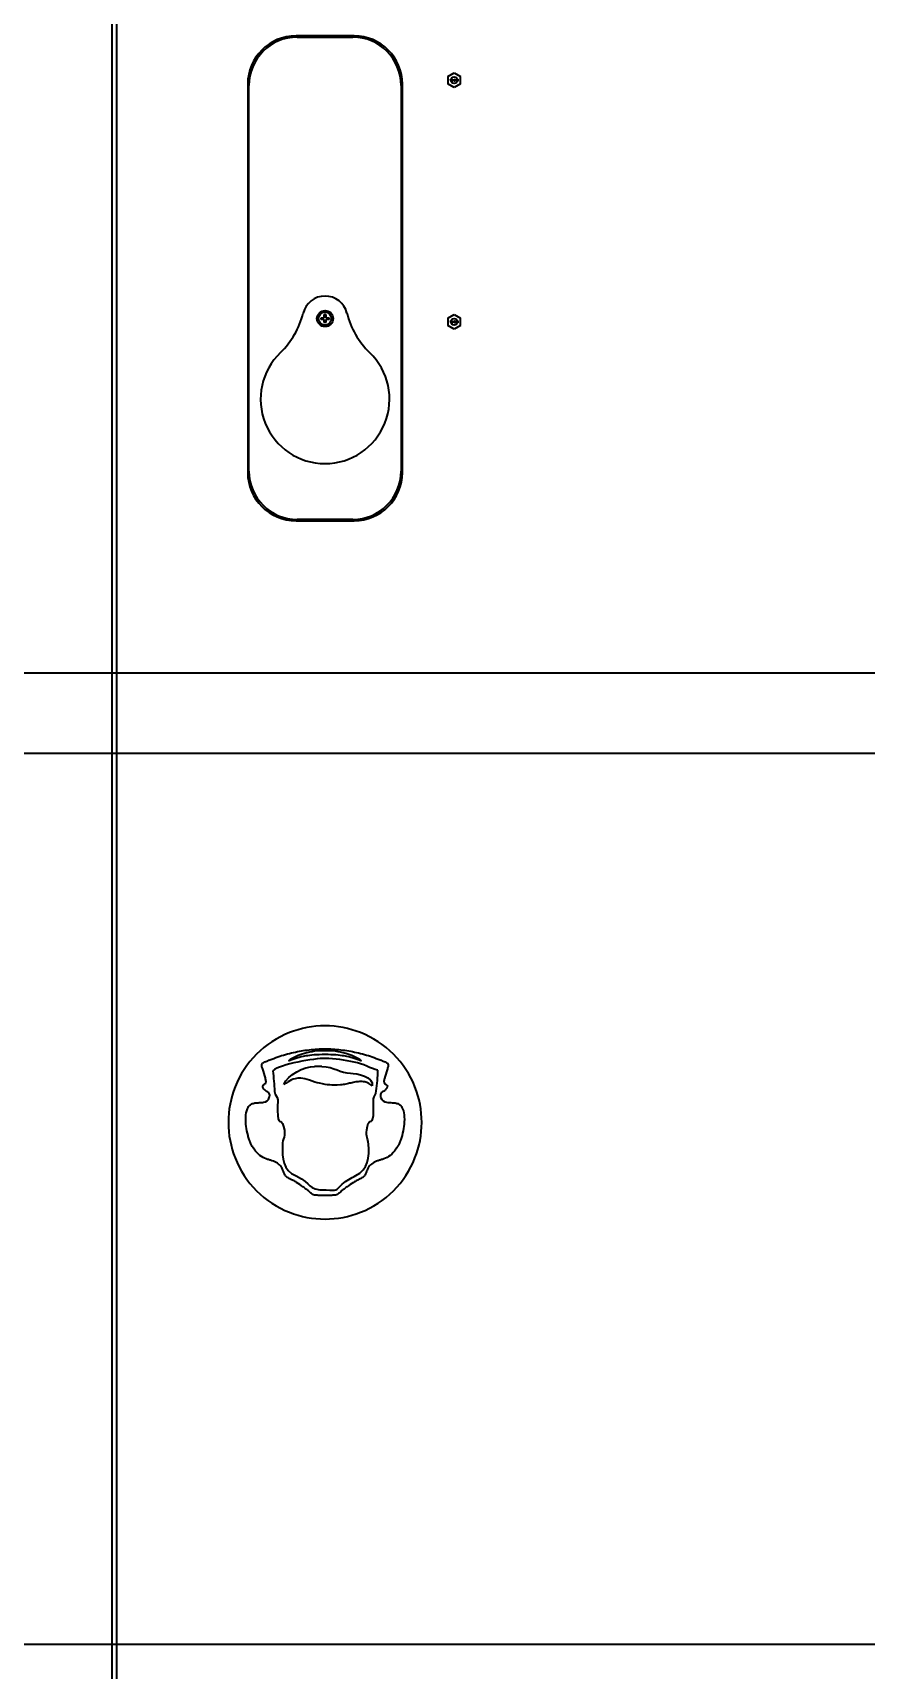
# Model space of a CAD drawing. Header units: millimetres. Extents: x 32496 to 166256, y 3504 to 23939.
# Drawn here: x 66133 to 66650, y 12665 to 13682 of the extents above; entities that cross this region are included whole.
import ezdxf

# ---------------------------------------------------------------- set-up
doc = ezdxf.new("R2010")
doc.units = ezdxf.units.MM
doc.layers.get('0').update_dxf_attribs({"lineweight": 35})

# ---------------------------------------------------------------- blocks, each defined once
blk = doc.blocks.new('DRGTJHYTHRTTR')
at = {"color": 7, "linetype": 'Continuous'}
for p, q in [((60371, -49682.7), (46149, -49682.7)), ((48984, -49732.7), (47629, -49732.7)), ((48984, -50285.7), (47629, -50285.7))]:
    blk.add_line(p, q, dxfattribs=at)
blk = doc.blocks.new('8-1250')
at = {"linetype": 'Continuous'}
for p, q in [((-6864.1, -32157.3), (-6864.1, -34666.3)), ((-6861.1, -32157.3), (-6861.1, -34666.3)), ((-6713.8, -33291.8), (-6749.8, -33291.8)), ((-6749, -33292.6), (-6714.6, -33292.6)), ((-6655.7, -33317), (-6651.7, -33314.7)), ((-6655.7, -33317), (-6655.7, -33321.6)), ((-6654, -33318.8), (-6654, -33318.7)), ((-6654, -33318.7), (-6653.1, -33318.7)), ((-6653.3, -33318.8), (-6654, -33318.8)), ((-6653.9, -33319.4), (-6654, -33319.5)), ((-6654, -33319.5), (-6654, -33319.6)), ((-6654, -33319.6), (-6654, -33319.6)), ((-6653.3, -33318.8), (-6653.9, -33319.4)), ((-6653.9, -33319.6), (-6653.8, -33319.5)), ((-6653.9, -33319.6), (-6653.9, -33319.6)), ((-6653.8, -33319.5), (-6653.1, -33318.8)), ((-6653.1, -33318.7), (-6653.1, -33318.8)), ((-6652.9, -33319.9), (-6652.9, -33318.7)), ((-6652.9, -33318.7), (-6652.8, -33318.7)), ((-6652.8, -33318.7), (-6652.8, -33319.7)), ((-6652.6, -33319.5), (-6652.8, -33319.7)), ((-6652.6, -33319.5), (-6652.6, -33319.7)), ((-6652.4, -33319.1), (-6652.4, -33319.1)), ((-6652.4, -33319.1), (-6652.3, -33319.3)), ((-6652.3, -33319.3), (-6652.4, -33319.1)), ((-6652.3, -33319.3), (-6652.4, -33319.5)), ((-6652.4, -33319.5), (-6652.3, -33319.4)), ((-6652.4, -33319.5), (-6652.4, -33319.5)), ((-6652.3, -33319.3), (-6652.3, -33319.1)), ((-6652.3, -33319.1), (-6652.2, -33319.1)), ((-6652.3, -33319.5), (-6652.3, -33319.4)), ((-6652.2, -33319.5), (-6652.3, -33319.5)), ((-6652.2, -33319.1), (-6652.2, -33319.3)), ((-6652.1, -33319.1), (-6652.2, -33319.3)), ((-6652.2, -33319.3), (-6652.1, -33319.1)), ((-6652.1, -33319.5), (-6652.2, -33319.3)), ((-6652.2, -33319.4), (-6652.2, -33319.5)), ((-6652.2, -33319.4), (-6652.1, -33319.5)), ((-6652.1, -33319.1), (-6652.1, -33319.1)), ((-6652.1, -33319.5), (-6652.1, -33319.5)), ((-6651.9, -33319.2), (-6651.9, -33319)), ((-6651.9, -33319), (-6651.6, -33319)), ((-6651.6, -33319.2), (-6651.9, -33319.2)), ((-6651.7, -33314.7), (-6647.7, -33317)), ((-6651.6, -33319), (-6651.6, -33318.7)), ((-6651.6, -33318.7), (-6651.5, -33318.7)), ((-6651.6, -33319.9), (-6651.6, -33319.2)), ((-6651.5, -33318.7), (-6651.5, -33319)), ((-6651.5, -33319), (-6650.9, -33319)), ((-6651.5, -33319.2), (-6651.5, -33319.7)), ((-6651.5, -33319.9), (-6650.9, -33319.2)), ((-6651, -33319.2), (-6651.5, -33319.7)), ((-6651, -33319.2), (-6651.5, -33319.2)), ((-6650.9, -33319), (-6650.9, -33319.2)), ((-6650.7, -33319.9), (-6650.7, -33318.7)), ((-6650.7, -33318.7), (-6650.5, -33318.7)), ((-6650.5, -33318.7), (-6650.5, -33319.6)), ((-6650.2, -33318.7), (-6650.5, -33319.6)), ((-6650.4, -33319.9), (-6650.1, -33318.8)), ((-6650.2, -33318.7), (-6650, -33318.7)), ((-6650.1, -33318.8), (-6649.7, -33319.9)), ((-6649.6, -33319.6), (-6650, -33318.7)), ((-6649.6, -33319.6), (-6649.6, -33318.7)), ((-6649.6, -33318.7), (-6649.5, -33318.7)), ((-6649.5, -33318.7), (-6649.5, -33319.9)), ((-6647.7, -33321.6), (-6647.7, -33317)), ((-6779.8, -33321.8), (-6779.8, -33562.8)), ((-6779, -33562), (-6779, -33322.6)), ((-6684.6, -33322.6), (-6684.6, -33562)), ((-6683.8, -33562.8), (-6683.8, -33321.8)), ((-6651.7, -33323.9), (-6655.7, -33321.6)), ((-6654, -33319.6), (-6654, -33319.7)), ((-6654, -33319.7), (-6653.9, -33319.8)), ((-6653.8, -33319.7), (-6653.9, -33319.6)), ((-6653.9, -33319.8), (-6653.8, -33319.9)), ((-6653.7, -33319.7), (-6653.8, -33319.7)), ((-6653.8, -33319.9), (-6653.6, -33319.9)), ((-6653.6, -33319.8), (-6653.7, -33319.7)), ((-6653.6, -33319.8), (-6653.5, -33319.8)), ((-6653.5, -33319.9), (-6653.6, -33319.9)), ((-6653.4, -33319.7), (-6653.5, -33319.8)), ((-6653.5, -33319.9), (-6653.4, -33319.9)), ((-6653.3, -33319.7), (-6653.4, -33319.7)), ((-6653.4, -33319.9), (-6653.3, -33319.8)), ((-6653.3, -33319.6), (-6653.3, -33319.7)), ((-6653.3, -33319.6), (-6653.1, -33319.6)), ((-6653.3, -33319.8), (-6653.2, -33319.7)), ((-6653.2, -33319.7), (-6653.1, -33319.6)), ((-6652.8, -33319.9), (-6652.9, -33319.9)), ((-6652.8, -33319.9), (-6652.6, -33319.7)), ((-6647.7, -33321.6), (-6651.7, -33323.9)), ((-6651.5, -33319.9), (-6651.6, -33319.9)), ((-6650.4, -33319.9), (-6650.7, -33319.9)), ((-6649.5, -33319.9), (-6649.7, -33319.9)), ((-6734.3, -33467.8), (-6734.3, -33466.8)), ((-6734.3, -33466.8), (-6732.3, -33466.8)), ((-6732.3, -33467.8), (-6734.3, -33467.8)), ((-6732.3, -33466.8), (-6732.3, -33464.8)), ((-6732.3, -33464.8), (-6731.3, -33464.8)), ((-6732.3, -33469.8), (-6732.3, -33467.8)), ((-6731.3, -33469.8), (-6732.3, -33469.8)), ((-6731.3, -33464.8), (-6731.3, -33466.8)), ((-6731.3, -33466.8), (-6729.3, -33466.8)), ((-6731.3, -33467.8), (-6731.3, -33469.8)), ((-6729.3, -33467.8), (-6731.3, -33467.8)), ((-6729.3, -33466.8), (-6729.3, -33467.8)), ((-6655.7, -33467), (-6651.7, -33464.7)), ((-6655.7, -33467), (-6655.7, -33471.6)), ((-6651.7, -33473.9), (-6655.7, -33471.6)), ((-6654, -33468.8), (-6654, -33468.7)), ((-6654, -33468.7), (-6653.1, -33468.7)), ((-6653.3, -33468.8), (-6654, -33468.8)), ((-6653.9, -33469.4), (-6654, -33469.5)), ((-6654, -33469.5), (-6654, -33469.6)), ((-6654, -33469.6), (-6654, -33469.6)), ((-6654, -33469.6), (-6654, -33469.7)), ((-6654, -33469.7), (-6653.9, -33469.8)), ((-6653.3, -33468.8), (-6653.9, -33469.4)), ((-6653.9, -33469.6), (-6653.8, -33469.5)), ((-6653.9, -33469.6), (-6653.9, -33469.6)), ((-6653.8, -33469.7), (-6653.9, -33469.6)), ((-6653.9, -33469.8), (-6653.8, -33469.9)), ((-6653.8, -33469.5), (-6653.1, -33468.8)), ((-6653.7, -33469.7), (-6653.8, -33469.7)), ((-6653.8, -33469.9), (-6653.6, -33469.9)), ((-6653.6, -33469.8), (-6653.7, -33469.7)), ((-6653.6, -33469.8), (-6653.5, -33469.8)), ((-6653.5, -33469.9), (-6653.6, -33469.9)), ((-6653.4, -33469.7), (-6653.5, -33469.8)), ((-6653.5, -33469.9), (-6653.4, -33469.9)), ((-6653.3, -33469.7), (-6653.4, -33469.7)), ((-6653.4, -33469.9), (-6653.3, -33469.8)), ((-6653.3, -33469.6), (-6653.3, -33469.7)), ((-6653.3, -33469.6), (-6653.1, -33469.6)), ((-6653.3, -33469.8), (-6653.2, -33469.7)), ((-6653.2, -33469.7), (-6653.1, -33469.6)), ((-6653.1, -33468.7), (-6653.1, -33468.8)), ((-6652.9, -33469.9), (-6652.9, -33468.7)), ((-6652.9, -33468.7), (-6652.8, -33468.7)), ((-6652.8, -33469.9), (-6652.9, -33469.9)), ((-6652.8, -33468.7), (-6652.8, -33469.7)), ((-6652.6, -33469.5), (-6652.8, -33469.7)), ((-6652.8, -33469.9), (-6652.6, -33469.7)), ((-6652.6, -33469.5), (-6652.6, -33469.7)), ((-6652.4, -33469.1), (-6652.4, -33469.1)), ((-6652.4, -33469.1), (-6652.3, -33469.3)), ((-6652.3, -33469.3), (-6652.4, -33469.1)), ((-6652.3, -33469.3), (-6652.4, -33469.5)), ((-6652.4, -33469.5), (-6652.3, -33469.4)), ((-6652.4, -33469.5), (-6652.4, -33469.5)), ((-6652.3, -33469.3), (-6652.3, -33469.1)), ((-6652.3, -33469.1), (-6652.2, -33469.1)), ((-6652.3, -33469.5), (-6652.3, -33469.4)), ((-6652.2, -33469.5), (-6652.3, -33469.5)), ((-6652.2, -33469.1), (-6652.2, -33469.3)), ((-6652.1, -33469.1), (-6652.2, -33469.3)), ((-6652.2, -33469.3), (-6652.1, -33469.1)), ((-6652.1, -33469.5), (-6652.2, -33469.3)), ((-6652.2, -33469.4), (-6652.2, -33469.5)), ((-6652.2, -33469.4), (-6652.1, -33469.5)), ((-6652.1, -33469.1), (-6652.1, -33469.1)), ((-6652.1, -33469.5), (-6652.1, -33469.5)), ((-6651.9, -33469.2), (-6651.9, -33469)), ((-6651.9, -33469), (-6651.6, -33469)), ((-6651.6, -33469.2), (-6651.9, -33469.2)), ((-6651.7, -33464.7), (-6647.7, -33467)), ((-6647.7, -33471.6), (-6651.7, -33473.9)), ((-6651.6, -33469), (-6651.6, -33468.7)), ((-6651.6, -33468.7), (-6651.5, -33468.7)), ((-6651.6, -33469.9), (-6651.6, -33469.2)), ((-6651.5, -33469.9), (-6651.6, -33469.9)), ((-6651.5, -33468.7), (-6651.5, -33469)), ((-6651.5, -33469), (-6650.9, -33469)), ((-6651.5, -33469.2), (-6651.5, -33469.7)), ((-6651.5, -33469.9), (-6650.9, -33469.2)), ((-6651, -33469.2), (-6651.5, -33469.7)), ((-6651, -33469.2), (-6651.5, -33469.2)), ((-6650.9, -33469), (-6650.9, -33469.2)), ((-6650.7, -33469.9), (-6650.7, -33468.7)), ((-6650.7, -33468.7), (-6650.5, -33468.7)), ((-6650.4, -33469.9), (-6650.7, -33469.9)), ((-6650.5, -33468.7), (-6650.5, -33469.6)), ((-6650.2, -33468.7), (-6650.5, -33469.6)), ((-6650.4, -33469.9), (-6650.1, -33468.8)), ((-6650.2, -33468.7), (-6650, -33468.7)), ((-6650.1, -33468.8), (-6649.7, -33469.9)), ((-6649.6, -33469.6), (-6650, -33468.7)), ((-6649.5, -33469.9), (-6649.7, -33469.9)), ((-6649.6, -33469.6), (-6649.6, -33468.7)), ((-6649.6, -33468.7), (-6649.5, -33468.7)), ((-6649.5, -33468.7), (-6649.5, -33469.9)), ((-6647.7, -33471.6), (-6647.7, -33467)), ((-6749.8, -33592.8), (-6713.8, -33592.8)), ((-6714.6, -33592), (-6749, -33592)), ((-6733.9, -33931.6), (-6738.3, -33931.6))]:
    blk.add_line(p, q, dxfattribs=at)
for centre, radius in [((-6651.7, -33319.3), 2), ((-6731.8, -33467.3), 5), ((-6731.8, -33467.3), 4), ((-6651.7, -33469.3), 2)]:
    blk.add_circle(centre, radius, dxfattribs=at)
for centre, radius, start, end in [((-6749.8, -33321.8), 30, 90, 180), ((-6749, -33322.6), 30, 90, 180), ((-6714.6, -33322.6), 30, 0, 90), ((-6713.8, -33321.8), 30, 0, 90), ((-6731.8, -33467.3), 14, 13.5916, 166.4084), ((-6794, -33452.2), 50, 313.7249, 346.4084), ((-6669.6, -33452.2), 50, 193.5916, 226.2751), ((-6731.8, -33517.3), 40, 133.7249, 46.2751), ((-6749.8, -33562.8), 30, 180, 270), ((-6749, -33562), 30, 180, 270), ((-6714.6, -33562), 30, 270, 0), ((-6713.8, -33562.8), 30, 270, 0)]:
    blk.add_arc(centre, radius, start, end, dxfattribs=at)
for points, knots in [([(-6671.8, -33966.3), (-6671.8, -33958.8), (-6674.8, -33943), (-6688.2, -33922.7), (-6708.6, -33909.3), (-6731.8, -33904.9), (-6755.1, -33909.3), (-6775.5, -33922.7), (-6788.8, -33943), (-6791.8, -33958.7), (-6791.8, -33966.3)], [0, 0, 0, 0, 0.119993, 0.250002, 0.380017, 0.500018, 0.62001, 0.750015, 0.880025, 1, 1, 1, 1]), ([(-6766.4, -33950.9), (-6766.3, -33950.6), (-6766.2, -33950.1), (-6766.1, -33949.2), (-6766.4, -33948.3), (-6767.1, -33947.6), (-6768.1, -33947), (-6768.8, -33946.5), (-6769.3, -33946), (-6769.8, -33945.5), (-6770.2, -33944.9), (-6770.5, -33944.3), (-6770.5, -33943.6), (-6770, -33942.9), (-6769.4, -33942.4), (-6768.7, -33942), (-6768.5, -33941.7), (-6768.4, -33941.4), (-6768.4, -33940.7), (-6768.6, -33939.7), (-6769.1, -33937.3), (-6770.1, -33934.5), (-6770.8, -33932.2), (-6771, -33931.5), (-6771, -33931.1), (-6771.1, -33930.6), (-6770.9, -33930), (-6770.3, -33929.3), (-6769.6, -33928.9), (-6768, -33928.3), (-6765.3, -33927.1), (-6759.6, -33925), (-6751.5, -33922.7), (-6741.7, -33921), (-6731.7, -33920.4), (-6722, -33921), (-6712.1, -33922.7), (-6704, -33925), (-6698.4, -33927.1), (-6695.6, -33928.3), (-6694.2, -33928.9), (-6693.7, -33929.1), (-6693.6, -33929.2)], [0, 0, 0, 0, 0.008176, 0.014545, 0.024461, 0.033499, 0.043328, 0.054414, 0.058301, 0.063442, 0.071678, 0.077739, 0.082444, 0.090881, 0.099747, 0.106924, 0.108489, 0.110844, 0.117602, 0.127274, 0.138992, 0.189377, 0.200767, 0.208767, 0.209905, 0.212248, 0.222212, 0.2296, 0.237387, 0.250309, 0.275962, 0.326542, 0.425367, 0.521789, 0.61585, 0.711877, 0.807904, 0.906838, 0.957474, 0.983151, 0.996088, 1, 1, 1, 1]), ([(-6731.8, -33921.8), (-6736.2, -33921.6), (-6743.9, -33922.8), (-6751.6, -33925.9), (-6754.5, -33928)], [0, 0, 0, 0, 0.546946, 1, 1, 1, 1]), ([(-6754.5, -33928), (-6750.7, -33926.6), (-6745.9, -33924.9), (-6737, -33923.9), (-6731.8, -33924)], [0, 0, 0, 0, 0.592388, 1, 1, 1, 1]), ([(-6709.2, -33928), (-6712.1, -33925.9), (-6719.7, -33922.8), (-6727.4, -33921.6), (-6731.8, -33921.8)], [0, 0, 0, 0, 0.453054, 1, 1, 1, 1]), ([(-6731.8, -33924), (-6726.7, -33923.9), (-6717.8, -33924.9), (-6712.9, -33926.6), (-6709.2, -33928)], [0, 0, 0, 0, 0.407612, 1, 1, 1, 1]), ([(-6693.6, -33929.2), (-6693.5, -33929.2), (-6693.2, -33929.4), (-6692.7, -33930), (-6692.6, -33930.7), (-6692.6, -33931.2), (-6692.7, -33931.7), (-6693, -33932.5), (-6693.7, -33934.8), (-6694.6, -33937.7), (-6695.2, -33940), (-6695.3, -33940.9), (-6695.2, -33941.5), (-6695.1, -33941.8), (-6694.8, -33942.1), (-6694.2, -33942.5), (-6693.5, -33943), (-6693.1, -33943.7), (-6693.2, -33944.4), (-6693.6, -33945.1), (-6694, -33945.6), (-6694.5, -33946.1), (-6695, -33946.6), (-6695.7, -33947.1), (-6696.6, -33947.6), (-6697.3, -33948.4), (-6697.5, -33949.3), (-6697.5, -33950), (-6697.4, -33950.5), (-6696.8, -33952.7), (-6694.5, -33953.8), (-6690.9, -33954), (-6688.4, -33954.1), (-6686.7, -33954.5), (-6685.8, -33955.1), (-6685.3, -33955.4), (-6684.5, -33956.3), (-6683.1, -33958.7), (-6682.4, -33963.2), (-6682.8, -33968.7), (-6683.7, -33973.4), (-6684.7, -33976.7), (-6685.4, -33978.6), (-6686.2, -33980.2), (-6687.2, -33981.9), (-6689, -33984.7), (-6692.1, -33987.5), (-6695.5, -33989), (-6698, -33989.8), (-6700.4, -33990.5), (-6702.5, -33991.6), (-6704.1, -33993.1), (-6705.2, -33994.6), (-6706, -33996.2), (-6706.7, -33998.3), (-6707.9, -34000.2), (-6709.4, -34001.1), (-6710.6, -34001.6), (-6711.2, -34001.9), (-6712.4, -34002.5), (-6714.8, -34003.9), (-6717.5, -34005.7), (-6719.9, -34007.5), (-6721.4, -34008.7), (-6722.5, -34009.7), (-6723.3, -34010.4), (-6724.2, -34011.1), (-6725.1, -34011.4), (-6726.4, -34011.5), (-6728.6, -34011.6), (-6730.4, -34011.6), (-6731.8, -34011.6)], [0, 0, 0, 0, 0.003159, 0.009198, 0.017233, 0.01912, 0.021303, 0.029371, 0.039053, 0.078716, 0.087738, 0.094978, 0.099775, 0.10118, 0.102517, 0.10854, 0.115694, 0.12259, 0.126564, 0.13177, 0.138841, 0.143157, 0.145535, 0.15439, 0.162259, 0.169554, 0.177683, 0.182965, 0.186072, 0.190026, 0.231557, 0.253449, 0.274903, 0.293192, 0.295546, 0.299659, 0.307981, 0.325471, 0.366759, 0.41454, 0.462185, 0.483733, 0.502252, 0.512197, 0.527093, 0.553291, 0.595676, 0.630919, 0.646866, 0.662137, 0.69295, 0.706423, 0.717277, 0.736618, 0.753662, 0.77096, 0.792351, 0.797139, 0.801593, 0.810871, 0.830494, 0.870423, 0.890314, 0.906171, 0.917886, 0.926506, 0.933079, 0.945779, 0.953837, 0.965016, 1, 1, 1, 1]), ([(-6702.5, -33943.5), (-6702.9, -33943.5), (-6703.4, -33943.1), (-6704.5, -33942.1), (-6705.9, -33941.4), (-6707.8, -33941), (-6709.5, -33940.9), (-6711.3, -33941), (-6713.3, -33941.2), (-6715.8, -33941.8), (-6718.8, -33942.6), (-6721.1, -33942.9), (-6722.3, -33943)], [0, 0, 0, 0, 0.136538, 0.273076, 0.409613, 0.477882, 0.546151, 0.602882, 0.659613, 0.773076, 0.886538, 1, 1, 1, 1]), ([(-6731.8, -34011.6), (-6733.2, -34011.6), (-6735.1, -34011.6), (-6737.2, -34011.5), (-6738.5, -34011.4), (-6739.4, -34011.1), (-6740.3, -34010.4), (-6741.1, -34009.7), (-6742.2, -34008.7), (-6743.7, -34007.5), (-6746.2, -34005.7), (-6748.8, -34003.9), (-6751.2, -34002.5), (-6752.4, -34001.9), (-6753.1, -34001.6), (-6754.2, -34001.1), (-6755.8, -34000.2), (-6757, -33998.3), (-6757.7, -33996.2), (-6758.5, -33994.6), (-6759.5, -33993.1), (-6761.1, -33991.6), (-6763.3, -33990.5), (-6765.6, -33989.8), (-6768.2, -33989), (-6771.5, -33987.5), (-6774.6, -33984.7), (-6776.5, -33981.9), (-6777.5, -33980.2), (-6778.2, -33978.6), (-6778.9, -33976.7), (-6779.9, -33973.4), (-6780.9, -33968.7), (-6781.2, -33963.2), (-6780.5, -33958.7), (-6779.2, -33956.3), (-6778.3, -33955.4), (-6777.8, -33955), (-6776.9, -33954.5), (-6775.2, -33954.1), (-6772.7, -33954), (-6769, -33953.8), (-6766.9, -33952.7), (-6766.4, -33950.9)], [0, 0, 0, 0, 0.04303, 0.056782, 0.066696, 0.082315, 0.0904, 0.100996, 0.115402, 0.1349, 0.159393, 0.208526, 0.232675, 0.244095, 0.249579, 0.255459, 0.281839, 0.303165, 0.324171, 0.348006, 0.361374, 0.377952, 0.415929, 0.434762, 0.45443, 0.497892, 0.550156, 0.582457, 0.600823, 0.613142, 0.63598, 0.662561, 0.721332, 0.780271, 0.831196, 0.852931, 0.863275, 0.868388, 0.871153, 0.893969, 0.92083, 0.947692, 1, 1, 1, 1]), ([(-6791.8, -33966.3), (-6791.8, -33973.8), (-6788.8, -33989.5), (-6775.5, -34009.9), (-6755.1, -34023.3), (-6731.8, -34027.7), (-6708.6, -34023.3), (-6688.2, -34009.9), (-6674.8, -33989.5), (-6671.8, -33973.8), (-6671.8, -33966.3)], [0, 0, 0, 0, 0.120009, 0.25001, 0.380017, 0.500009, 0.619996, 0.749999, 0.880007, 1, 1, 1, 1])]:
    blk.add_open_spline(points, degree=3, knots=knots, dxfattribs=at)
for points in [[(-6731.8, -33926.5), (-6738, -33926.5), (-6759.9, -33930.1), (-6764.1, -33934.2)], [(-6713.8, -33928.8), (-6719.2, -33927.7), (-6725.7, -33926.5), (-6731.8, -33926.5)], [(-6699.1, -33933.9), (-6703.3, -33933), (-6708.3, -33929.8), (-6713.8, -33928.8)], [(-6764.1, -33934.2), (-6763.8, -33938.5), (-6763.4, -33942.7), (-6763.1, -33947.1)], [(-6757.4, -33942.7), (-6755.2, -33936.6), (-6744.6, -33931.6), (-6738.3, -33931.6)], [(-6746.8, -33938.8), (-6752.6, -33938.9), (-6752.9, -33940.4), (-6757.4, -33942.7)], [(-6735.3, -33942), (-6738.8, -33941.3), (-6744.1, -33938.8), (-6746.8, -33938.8)], [(-6733.9, -33931.6), (-6726, -33931.6), (-6722.3, -33935.8), (-6716.1, -33935.7)], [(-6716.1, -33935.7), (-6712.2, -33935.7), (-6701.3, -33938.1), (-6702.5, -33943.5)], [(-6700, -33946.7), (-6699.6, -33942.5), (-6699, -33938.1), (-6699.1, -33933.9)], [(-6763.1, -33947.1), (-6763, -33949.7), (-6761.4, -33949.8), (-6761.2, -33952.2)], [(-6722.3, -33943), (-6728.2, -33943.3), (-6729.6, -33943.1), (-6735.3, -33942)], [(-6701.7, -33951.7), (-6701.5, -33949.8), (-6700.2, -33949.3), (-6700, -33946.7)], [(-6761.2, -33952.2), (-6761.1, -33954), (-6761.3, -33956.9), (-6761.3, -33958.9)], [(-6761.3, -33958.9), (-6761.1, -33969.7), (-6759.3, -33962.4), (-6757.5, -33968.8)], [(-6705.5, -33968.6), (-6704.2, -33963), (-6701.8, -33969.3), (-6701.7, -33958.7)], [(-6701.7, -33958.7), (-6701.6, -33956.8), (-6701.9, -33953.2), (-6701.7, -33951.7)], [(-6757.5, -33968.8), (-6755.7, -33975.3), (-6758.3, -33976), (-6758.3, -33980.6)], [(-6704.8, -33979.9), (-6705.4, -33974.3), (-6707.1, -33975.5), (-6705.5, -33968.6)], [(-6712.7, -33999.3), (-6705.3, -33995.7), (-6704.1, -33987.4), (-6704.8, -33979.9)], [(-6758.3, -33980.6), (-6758.2, -33988.7), (-6758.2, -33995.7), (-6749.8, -33999.5)], [(-6749.8, -33999.5), (-6739.2, -34004.4), (-6743.8, -34008.2), (-6731.1, -34008.2)], [(-6721.1, -34004.5), (-6718.6, -34002.2), (-6715.7, -34000.8), (-6712.7, -33999.3)], [(-6731.1, -34008.2), (-6723.7, -34008.3), (-6725.8, -34009), (-6721.1, -34004.5)]]:
    blk.add_open_spline(points, degree=3, dxfattribs=at)

msp = doc.modelspace()

# ---------------------------------------------------------------- block references
at = {"color": 6}
msp.add_blockref('8-1250', (73046.131, 46971.457), dxfattribs=at)
msp.add_blockref('DRGTJHYTHRTTR', (17920.951, 62966.819))

doc.saveas('drawing.dxf')
